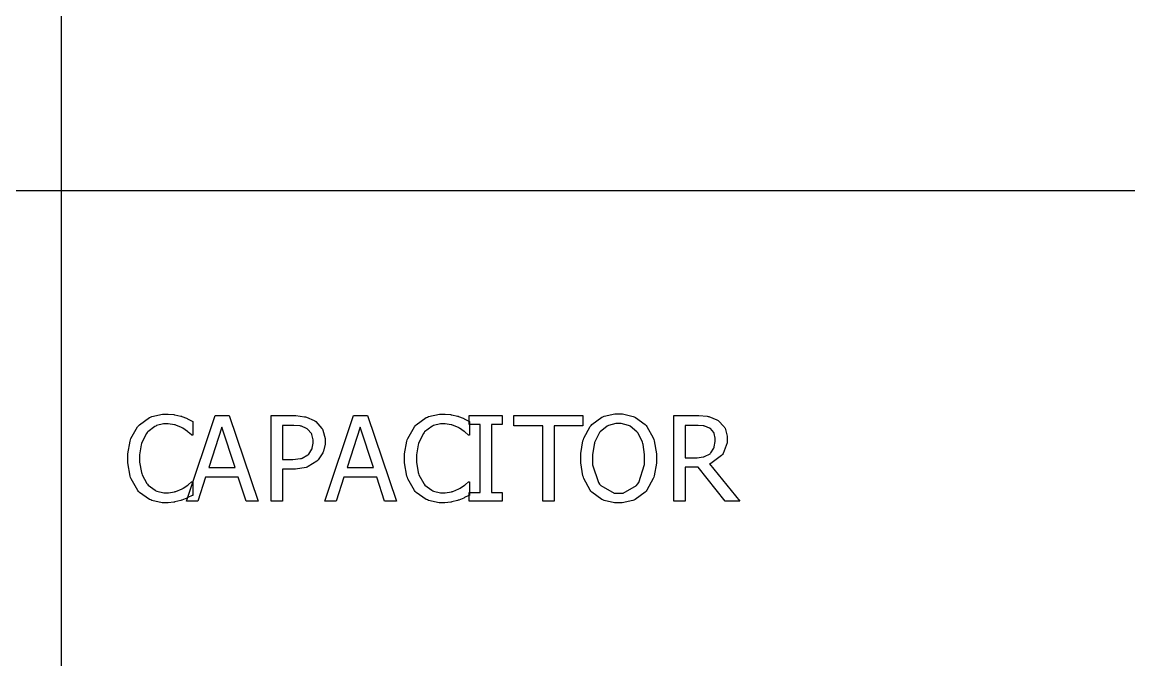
# Model space of a CAD drawing. Header units: millimetres. Extents: x 1974 to 2560, y 1429 to 1567.
# Drawn here: x 2487.988 to 2490.173, y 1528.915 to 1530.176 of the extents above; entities that cross this region are included whole.
import ezdxf

# ---------------------------------------------------------------- set-up
doc = ezdxf.new("R2010")
doc.units = ezdxf.units.MM
doc.layers.add('TEXTO', color=4, linetype='Continuous')

msp = doc.modelspace()

# ---------------------------------------------------------------- linework, layer by layer
at = {"layer": 'TEXTO', "color": 0}
for p, q in [((2488.0651, 1531.9544), (2488.0651, 1515.0586)), ((2507.7976, 1529.8424), (2478.9131, 1529.8424)), ((2489.1366, 1529.3967), (2489.158, 1529.4015)), ((2489.158, 1529.4015), (2489.1652, 1529.4015)), ((2489.1652, 1529.4015), (2489.1729, 1529.4015)), ((2489.1729, 1529.4015), (2489.194, 1529.3966)), ((2488.2175, 1529.3779), (2488.2192, 1529.3798)), ((2488.2192, 1529.3798), (2488.2391, 1529.3941)), ((2488.2391, 1529.3941), (2488.2414, 1529.3951)), ((2488.2414, 1529.3951), (2488.2437, 1529.3962)), ((2488.2437, 1529.3962), (2488.2651, 1529.401)), ((2488.267, 1529.382), (2488.2533, 1529.3783)), ((2488.2651, 1529.401), (2488.2725, 1529.401)), ((2488.2722, 1529.382), (2488.267, 1529.382)), ((2488.2763, 1529.382), (2488.2722, 1529.382)), ((2488.2725, 1529.401), (2488.2764, 1529.401)), ((2488.2884, 1529.38), (2488.2763, 1529.382)), ((2488.2764, 1529.401), (2488.2871, 1529.4001)), ((2488.2871, 1529.4001), (2488.2884, 1529.3998)), ((2488.2884, 1529.3998), (2488.2895, 1529.3996)), ((2488.2897, 1529.3796), (2488.2884, 1529.38)), ((2488.2895, 1529.3996), (2488.301, 1529.3971)), ((2488.291, 1529.3794), (2488.2897, 1529.3796)), ((2488.301, 1529.3971), (2488.3022, 1529.3967)), ((2488.3022, 1529.3967), (2488.303, 1529.3964)), ((2488.303, 1529.3964), (2488.3123, 1529.393)), ((2488.312, 1529.2292), (2488.369, 1529.3981)), ((2488.3123, 1529.393), (2488.3133, 1529.3925)), ((2488.3133, 1529.3925), (2488.3141, 1529.392)), ((2488.3141, 1529.392), (2488.3236, 1529.3874)), ((2488.3236, 1529.3874), (2488.3246, 1529.3868)), ((2488.3246, 1529.3868), (2488.3246, 1529.3597)), ((2488.369, 1529.3981), (2488.3966, 1529.3981)), ((2488.3966, 1529.3981), (2488.4536, 1529.2292)), ((2488.4793, 1529.2292), (2488.4793, 1529.3981)), ((2488.4793, 1529.3981), (2488.5217, 1529.3981)), ((2488.5217, 1529.3981), (2488.5279, 1529.3981)), ((2488.5279, 1529.3981), (2488.5454, 1529.396)), ((2488.5454, 1529.396), (2488.5472, 1529.3956)), ((2488.5472, 1529.3956), (2488.5489, 1529.3951)), ((2488.5489, 1529.3951), (2488.5645, 1529.3884)), ((2488.5645, 1529.3884), (2488.5658, 1529.3875)), ((2488.5658, 1529.3875), (2488.5674, 1529.3864)), ((2488.5674, 1529.3864), (2488.5796, 1529.3727)), ((2488.5852, 1529.2292), (2488.6422, 1529.3981)), ((2488.6422, 1529.3981), (2488.6698, 1529.3981)), ((2488.6698, 1529.3981), (2488.7267, 1529.2292)), ((2488.7639, 1529.3779), (2488.7655, 1529.3798)), ((2488.7655, 1529.3798), (2488.7855, 1529.3941)), ((2488.7855, 1529.3941), (2488.7878, 1529.3951)), ((2488.7878, 1529.3951), (2488.79, 1529.3962)), ((2488.79, 1529.3962), (2488.8115, 1529.401)), ((2488.8134, 1529.382), (2488.7998, 1529.3783)), ((2488.8115, 1529.401), (2488.8187, 1529.401)), ((2488.8186, 1529.382), (2488.8134, 1529.382)), ((2488.8226, 1529.382), (2488.8186, 1529.382)), ((2488.8187, 1529.401), (2488.8227, 1529.401)), ((2488.8348, 1529.38), (2488.8226, 1529.382)), ((2488.8227, 1529.401), (2488.8335, 1529.4001)), ((2488.8335, 1529.4001), (2488.8347, 1529.3998)), ((2488.8347, 1529.3998), (2488.8359, 1529.3996)), ((2488.8361, 1529.3796), (2488.8348, 1529.38)), ((2488.8359, 1529.3996), (2488.8475, 1529.3971)), ((2488.8373, 1529.3794), (2488.8361, 1529.3796)), ((2488.8475, 1529.3971), (2488.8485, 1529.3967)), ((2488.8485, 1529.3967), (2488.8494, 1529.3964)), ((2488.8494, 1529.3964), (2488.8587, 1529.393)), ((2488.8587, 1529.393), (2488.8597, 1529.3925)), ((2488.8597, 1529.3925), (2488.8606, 1529.392)), ((2488.8606, 1529.392), (2488.8699, 1529.3874)), ((2488.8699, 1529.3874), (2488.8709, 1529.3868)), ((2488.8701, 1529.3808), (2488.8701, 1529.3981)), ((2488.8701, 1529.3981), (2488.9356, 1529.3981)), ((2488.8917, 1529.3808), (2488.8701, 1529.3808)), ((2488.8709, 1529.3868), (2488.8709, 1529.3597)), ((2488.8917, 1529.2463), (2488.8917, 1529.3808)), ((2488.9356, 1529.3808), (2488.9141, 1529.3808)), ((2488.9141, 1529.3808), (2488.9141, 1529.2463)), ((2488.9356, 1529.3981), (2488.9356, 1529.3808)), ((2488.9587, 1529.3781), (2488.9587, 1529.3981)), ((2488.9587, 1529.3981), (2489.0947, 1529.3981)), ((2489.0947, 1529.3981), (2489.0947, 1529.3781)), ((2489.1109, 1529.3787), (2489.1124, 1529.3806)), ((2489.1124, 1529.3806), (2489.1321, 1529.3948)), ((2489.1321, 1529.3948), (2489.1344, 1529.3958)), ((2489.1344, 1529.3958), (2489.1366, 1529.3967)), ((2489.1599, 1529.3822), (2489.1454, 1529.3787)), ((2489.1653, 1529.3822), (2489.1599, 1529.3822)), ((2489.1701, 1529.3822), (2489.1653, 1529.3822)), ((2489.1849, 1529.3786), (2489.1701, 1529.3822)), ((2489.194, 1529.3966), (2489.1963, 1529.3956)), ((2489.1963, 1529.3956), (2489.1985, 1529.3946)), ((2489.1985, 1529.3946), (2489.2179, 1529.3805)), ((2489.2179, 1529.3805), (2489.2196, 1529.3787)), ((2489.274, 1529.2292), (2489.274, 1529.3981)), ((2489.274, 1529.3981), (2489.3175, 1529.3981)), ((2489.3175, 1529.3981), (2489.3236, 1529.3981)), ((2489.3236, 1529.3981), (2489.3401, 1529.3967)), ((2489.3401, 1529.3967), (2489.3418, 1529.3964)), ((2489.3418, 1529.3964), (2489.3435, 1529.3962)), ((2489.3435, 1529.3962), (2489.359, 1529.39)), ((2489.359, 1529.39), (2489.3606, 1529.389)), ((2489.3606, 1529.389), (2489.362, 1529.3882)), ((2489.362, 1529.3882), (2489.3737, 1529.3759)), ((2488.2027, 1529.353), (2488.2158, 1529.3759)), ((2488.2158, 1529.3759), (2488.2175, 1529.3779)), ((2488.2335, 1529.363), (2488.2243, 1529.345)), ((2488.2348, 1529.3645), (2488.2335, 1529.363)), ((2488.236, 1529.366), (2488.2348, 1529.3645)), ((2488.2501, 1529.3768), (2488.236, 1529.366)), ((2488.2518, 1529.3775), (2488.2501, 1529.3768)), ((2488.2533, 1529.3783), (2488.2518, 1529.3775)), ((2488.3027, 1529.3745), (2488.291, 1529.3794)), ((2488.3038, 1529.3739), (2488.3027, 1529.3745)), ((2488.3048, 1529.3733), (2488.3038, 1529.3739)), ((2488.3143, 1529.3669), (2488.3048, 1529.3733)), ((2488.3151, 1529.3663), (2488.3143, 1529.3669)), ((2488.3159, 1529.3656), (2488.3151, 1529.3663)), ((2488.3222, 1529.3601), (2488.3159, 1529.3656)), ((2488.3228, 1529.3597), (2488.3222, 1529.3601)), ((2488.3246, 1529.3597), (2488.3228, 1529.3597)), ((2488.3823, 1529.3751), (2488.3562, 1529.2955)), ((2488.4083, 1529.2955), (2488.3823, 1529.3751)), ((2488.5203, 1529.3787), (2488.5017, 1529.3787)), ((2488.5017, 1529.3787), (2488.5017, 1529.3112)), ((2488.5244, 1529.3787), (2488.5203, 1529.3787)), ((2488.5367, 1529.3776), (2488.5244, 1529.3787)), ((2488.538, 1529.3773), (2488.5367, 1529.3776)), ((2488.5391, 1529.3771), (2488.538, 1529.3773)), ((2488.5494, 1529.3728), (2488.5391, 1529.3771)), ((2488.5504, 1529.3723), (2488.5494, 1529.3728)), ((2488.5514, 1529.3716), (2488.5504, 1529.3723)), ((2488.5589, 1529.3629), (2488.5514, 1529.3716)), ((2488.5595, 1529.3617), (2488.5589, 1529.3629)), ((2488.56, 1529.3606), (2488.5595, 1529.3617)), ((2488.5625, 1529.3504), (2488.56, 1529.3606)), ((2488.5796, 1529.3727), (2488.5806, 1529.3711)), ((2488.5806, 1529.3711), (2488.5814, 1529.3694)), ((2488.5814, 1529.3694), (2488.5859, 1529.3528)), ((2488.6554, 1529.3751), (2488.6295, 1529.2955)), ((2488.6815, 1529.2955), (2488.6554, 1529.3751)), ((2488.7491, 1529.353), (2488.7622, 1529.3759)), ((2488.7622, 1529.3759), (2488.7639, 1529.3779)), ((2488.7799, 1529.363), (2488.7707, 1529.345)), ((2488.7812, 1529.3645), (2488.7799, 1529.363)), ((2488.7824, 1529.366), (2488.7812, 1529.3645)), ((2488.7965, 1529.3768), (2488.7824, 1529.366)), ((2488.7981, 1529.3775), (2488.7965, 1529.3768)), ((2488.7998, 1529.3783), (2488.7981, 1529.3775)), ((2488.8491, 1529.3745), (2488.8373, 1529.3794)), ((2488.8502, 1529.3739), (2488.8491, 1529.3745)), ((2488.8512, 1529.3733), (2488.8502, 1529.3739)), ((2488.8607, 1529.3669), (2488.8512, 1529.3733)), ((2488.8615, 1529.3663), (2488.8607, 1529.3669)), ((2488.8623, 1529.3656), (2488.8615, 1529.3663)), ((2488.8686, 1529.3601), (2488.8623, 1529.3656)), ((2488.8692, 1529.3597), (2488.8686, 1529.3601)), ((2488.8709, 1529.3597), (2488.8692, 1529.3597)), ((2489.0154, 1529.3781), (2488.9587, 1529.3781)), ((2489.0154, 1529.2292), (2489.0154, 1529.3781)), ((2489.0947, 1529.3781), (2489.0379, 1529.3781)), ((2489.0379, 1529.3781), (2489.0379, 1529.2292)), ((2489.0967, 1529.3537), (2489.1092, 1529.3767)), ((2489.1092, 1529.3767), (2489.1109, 1529.3787)), ((2489.1266, 1529.3633), (2489.118, 1529.3453)), ((2489.1277, 1529.3647), (2489.1266, 1529.3633)), ((2489.1289, 1529.3663), (2489.1277, 1529.3647)), ((2489.1424, 1529.3772), (2489.1289, 1529.3663)), ((2489.1439, 1529.3779), (2489.1424, 1529.3772)), ((2489.1454, 1529.3787), (2489.1439, 1529.3779)), ((2489.1866, 1529.3778), (2489.1849, 1529.3786)), ((2489.1882, 1529.3771), (2489.1866, 1529.3778)), ((2489.2015, 1529.3661), (2489.1882, 1529.3771)), ((2489.2027, 1529.3647), (2489.2015, 1529.3661)), ((2489.2038, 1529.3633), (2489.2027, 1529.3647)), ((2489.2122, 1529.3455), (2489.2038, 1529.3633)), ((2489.2196, 1529.3787), (2489.2212, 1529.3768)), ((2489.2196, 1529.3787), (2489.2196, 1529.3787)), ((2489.2212, 1529.3768), (2489.2336, 1529.354)), ((2489.3186, 1529.3787), (2489.2964, 1529.3787)), ((2489.2964, 1529.3787), (2489.2964, 1529.315)), ((2489.3223, 1529.3787), (2489.3186, 1529.3787)), ((2489.3334, 1529.3777), (2489.3223, 1529.3787)), ((2489.3344, 1529.3774), (2489.3334, 1529.3777)), ((2489.3355, 1529.3772), (2489.3344, 1529.3774)), ((2489.3447, 1529.3735), (2489.3355, 1529.3772)), ((2489.3455, 1529.373), (2489.3447, 1529.3735)), ((2489.3464, 1529.3724), (2489.3455, 1529.373)), ((2489.3532, 1529.3646), (2489.3464, 1529.3724)), ((2489.3537, 1529.3636), (2489.3532, 1529.3646)), ((2489.3541, 1529.3627), (2489.3537, 1529.3636)), ((2489.3562, 1529.3538), (2489.3541, 1529.3627)), ((2489.3737, 1529.3759), (2489.3745, 1529.3744)), ((2489.3745, 1529.3744), (2489.3754, 1529.373)), ((2489.3754, 1529.373), (2489.3796, 1529.3574)), ((2488.1964, 1529.3227), (2488.2009, 1529.3478)), ((2488.2009, 1529.3478), (2488.2018, 1529.3504)), ((2488.2018, 1529.3504), (2488.2027, 1529.353)), ((2488.223, 1529.3406), (2488.2197, 1529.3203)), ((2488.2237, 1529.3428), (2488.223, 1529.3406)), ((2488.2243, 1529.345), (2488.2237, 1529.3428)), ((2488.5606, 1529.3335), (2488.5625, 1529.3434)), ((2488.5625, 1529.3466), (2488.5625, 1529.3504)), ((2488.5625, 1529.3434), (2488.5625, 1529.3466)), ((2488.5625, 1529.3466), (2488.5625, 1529.3466)), ((2488.5859, 1529.342), (2488.5826, 1529.3279)), ((2488.5859, 1529.3528), (2488.5859, 1529.3471)), ((2488.5859, 1529.3471), (2488.5859, 1529.342)), ((2488.5859, 1529.3471), (2488.5859, 1529.3471)), ((2488.7428, 1529.3227), (2488.7472, 1529.3478)), ((2488.7472, 1529.3478), (2488.7482, 1529.3504)), ((2488.7482, 1529.3504), (2488.7491, 1529.353)), ((2488.7695, 1529.3406), (2488.7662, 1529.3203)), ((2488.7701, 1529.3428), (2488.7695, 1529.3406)), ((2488.7707, 1529.345), (2488.7701, 1529.3428)), ((2489.0906, 1529.323), (2489.0949, 1529.3483)), ((2489.0949, 1529.3483), (2489.0958, 1529.3509)), ((2489.0958, 1529.3509), (2489.0967, 1529.3537)), ((2489.1168, 1529.3409), (2489.1139, 1529.3204)), ((2489.1175, 1529.343), (2489.1168, 1529.3409)), ((2489.118, 1529.3453), (2489.1175, 1529.343)), ((2489.2129, 1529.3432), (2489.2122, 1529.3455)), ((2489.2135, 1529.3411), (2489.2129, 1529.3432)), ((2489.2166, 1529.321), (2489.2135, 1529.3411)), ((2489.2336, 1529.354), (2489.2346, 1529.3511)), ((2489.2346, 1529.3511), (2489.2355, 1529.3484)), ((2489.2355, 1529.3484), (2489.24, 1529.3223)), ((2489.3539, 1529.3351), (2489.3542, 1529.3363)), ((2489.3542, 1529.3363), (2489.3562, 1529.3471)), ((2489.3562, 1529.3506), (2489.3562, 1529.3538)), ((2489.3562, 1529.3471), (2489.3562, 1529.3506)), ((2489.3562, 1529.3506), (2489.3562, 1529.3506)), ((2489.3796, 1529.3444), (2489.3718, 1529.3233)), ((2489.3796, 1529.3574), (2489.3796, 1529.3522)), ((2489.3796, 1529.3522), (2489.3796, 1529.3444)), ((2488.1964, 1529.3134), (2488.1964, 1529.3227)), ((2488.2197, 1529.3203), (2488.2197, 1529.3134)), ((2488.5404, 1529.3138), (2488.552, 1529.3204)), ((2488.552, 1529.3204), (2488.553, 1529.3214)), ((2488.553, 1529.3214), (2488.5538, 1529.3222)), ((2488.5538, 1529.3222), (2488.5599, 1529.3315)), ((2488.5599, 1529.3315), (2488.5603, 1529.3325)), ((2488.5603, 1529.3325), (2488.5606, 1529.3335)), ((2488.5814, 1529.3247), (2488.5722, 1529.3107)), ((2488.582, 1529.3263), (2488.5814, 1529.3247)), ((2488.5826, 1529.3279), (2488.582, 1529.3263)), ((2488.7428, 1529.3134), (2488.7428, 1529.3227)), ((2488.7662, 1529.3203), (2488.7662, 1529.3134)), ((2489.0906, 1529.3135), (2489.0906, 1529.323)), ((2489.1139, 1529.3204), (2489.1139, 1529.3135)), ((2489.2166, 1529.3135), (2489.2166, 1529.321)), ((2489.24, 1529.3223), (2489.24, 1529.3135)), ((2489.2964, 1529.315), (2489.3162, 1529.315)), ((2489.3162, 1529.315), (2489.3205, 1529.315)), ((2489.3205, 1529.315), (2489.3322, 1529.3165)), ((2489.3322, 1529.3165), (2489.3336, 1529.3166)), ((2489.3336, 1529.3166), (2489.3349, 1529.317)), ((2489.3349, 1529.317), (2489.3457, 1529.3229)), ((2489.3457, 1529.3229), (2489.3467, 1529.3237)), ((2489.3467, 1529.3237), (2489.3475, 1529.3247)), ((2489.3687, 1529.3191), (2489.3474, 1529.3037)), ((2489.3475, 1529.3247), (2489.3534, 1529.334)), ((2489.3534, 1529.334), (2489.3539, 1529.3351)), ((2489.3703, 1529.3211), (2489.3687, 1529.3191)), ((2489.3718, 1529.3233), (2489.3703, 1529.3211)), ((2488.1964, 1529.3047), (2488.1964, 1529.3134)), ((2488.2009, 1529.2784), (2488.1964, 1529.3047)), ((2488.2197, 1529.3134), (2488.2197, 1529.3059)), ((2488.2197, 1529.3059), (2488.2232, 1529.2856)), ((2488.3562, 1529.2955), (2488.4083, 1529.2955)), ((2488.3562, 1529.2955), (2488.3562, 1529.2955)), ((2488.5017, 1529.3112), (2488.517, 1529.3112)), ((2488.517, 1529.3112), (2488.5224, 1529.3112)), ((2488.5224, 1529.3112), (2488.5376, 1529.3132)), ((2488.5486, 1529.2958), (2488.5277, 1529.2921)), ((2488.5376, 1529.3132), (2488.5391, 1529.3135)), ((2488.5391, 1529.3135), (2488.5404, 1529.3138)), ((2488.5506, 1529.2965), (2488.5486, 1529.2958)), ((2488.5525, 1529.2973), (2488.5506, 1529.2965)), ((2488.5697, 1529.3081), (2488.5525, 1529.2973)), ((2488.5712, 1529.3096), (2488.5697, 1529.3081)), ((2488.5722, 1529.3107), (2488.5712, 1529.3096)), ((2488.6295, 1529.2955), (2488.6815, 1529.2955)), ((2488.6295, 1529.2955), (2488.6295, 1529.2955)), ((2488.7428, 1529.3047), (2488.7428, 1529.3134)), ((2488.7473, 1529.2784), (2488.7428, 1529.3047)), ((2488.7662, 1529.3134), (2488.7662, 1529.3059)), ((2488.7662, 1529.3059), (2488.7696, 1529.2856)), ((2489.0906, 1529.305), (2489.0906, 1529.3135)), ((2489.0949, 1529.2791), (2489.0906, 1529.305)), ((2489.1139, 1529.3135), (2489.1139, 1529.3009)), ((2489.1139, 1529.3009), (2489.1255, 1529.2657)), ((2489.2049, 1529.2657), (2489.2166, 1529.3016)), ((2489.2166, 1529.3016), (2489.2166, 1529.3135)), ((2489.2166, 1529.3135), (2489.2166, 1529.3135)), ((2489.24, 1529.3043), (2489.2356, 1529.2793)), ((2489.24, 1529.3135), (2489.24, 1529.3043)), ((2489.3221, 1529.2963), (2489.2964, 1529.2963)), ((2489.2964, 1529.2963), (2489.2964, 1529.2292)), ((2489.3756, 1529.2292), (2489.3221, 1529.2963)), ((2489.3474, 1529.3037), (2489.3446, 1529.3026)), ((2489.3446, 1529.3026), (2489.4048, 1529.2292)), ((2489.3446, 1529.3026), (2489.3446, 1529.3026)), ((2488.2019, 1529.2757), (2488.2009, 1529.2784)), ((2488.2028, 1529.2729), (2488.2019, 1529.2757)), ((2488.2159, 1529.25), (2488.2028, 1529.2729)), ((2488.2232, 1529.2856), (2488.224, 1529.2835)), ((2488.224, 1529.2835), (2488.2247, 1529.2814)), ((2488.2247, 1529.2814), (2488.2341, 1529.2638)), ((2488.35, 1529.2763), (2488.3347, 1529.2292)), ((2488.4146, 1529.2763), (2488.35, 1529.2763)), ((2488.4299, 1529.2292), (2488.4146, 1529.2763)), ((2488.5208, 1529.2921), (2488.5017, 1529.2921)), ((2488.5017, 1529.2921), (2488.5017, 1529.2292)), ((2488.5277, 1529.2921), (2488.5208, 1529.2921)), ((2488.6231, 1529.2763), (2488.6079, 1529.2292)), ((2488.6877, 1529.2763), (2488.6231, 1529.2763)), ((2488.7031, 1529.2292), (2488.6877, 1529.2763)), ((2488.7483, 1529.2757), (2488.7473, 1529.2784)), ((2488.7492, 1529.2729), (2488.7483, 1529.2757)), ((2488.7623, 1529.25), (2488.7492, 1529.2729)), ((2488.7696, 1529.2856), (2488.7703, 1529.2835)), ((2488.7703, 1529.2835), (2488.771, 1529.2814)), ((2488.771, 1529.2814), (2488.7805, 1529.2638)), ((2489.0958, 1529.2763), (2489.0949, 1529.2791)), ((2489.0966, 1529.2736), (2489.0958, 1529.2763)), ((2489.1091, 1529.2506), (2489.0966, 1529.2736)), ((2489.2338, 1529.2737), (2489.2212, 1529.2506)), ((2489.2347, 1529.2764), (2489.2338, 1529.2737)), ((2489.2356, 1529.2793), (2489.2347, 1529.2764)), ((2488.2176, 1529.2482), (2488.2159, 1529.25)), ((2488.2341, 1529.2638), (2488.2354, 1529.2624)), ((2488.2354, 1529.2624), (2488.2366, 1529.261)), ((2488.2366, 1529.261), (2488.2504, 1529.2505)), ((2488.2504, 1529.2505), (2488.252, 1529.2498)), ((2488.252, 1529.2498), (2488.2535, 1529.2491)), ((2488.2535, 1529.2491), (2488.2675, 1529.2455)), ((2488.2915, 1529.2483), (2488.3039, 1529.2532)), ((2488.3039, 1529.2532), (2488.305, 1529.2538)), ((2488.305, 1529.2538), (2488.3059, 1529.2545)), ((2488.3059, 1529.2545), (2488.3149, 1529.2605)), ((2488.3149, 1529.2605), (2488.3157, 1529.2611)), ((2488.3157, 1529.2611), (2488.3164, 1529.2617)), ((2488.3164, 1529.2617), (2488.3224, 1529.267)), ((2488.3224, 1529.267), (2488.3229, 1529.2674)), ((2488.3229, 1529.2674), (2488.3246, 1529.2674)), ((2488.3246, 1529.2674), (2488.3246, 1529.2406)), ((2488.764, 1529.2482), (2488.7623, 1529.25)), ((2488.7805, 1529.2638), (2488.7817, 1529.2624)), ((2488.7817, 1529.2624), (2488.7829, 1529.261)), ((2488.7829, 1529.261), (2488.7967, 1529.2505)), ((2488.7967, 1529.2505), (2488.7983, 1529.2498)), ((2488.7983, 1529.2498), (2488.7999, 1529.2491)), ((2488.7999, 1529.2491), (2488.8139, 1529.2455)), ((2488.8379, 1529.2483), (2488.8502, 1529.2532)), ((2488.8502, 1529.2532), (2488.8514, 1529.2538)), ((2488.8514, 1529.2538), (2488.8523, 1529.2545)), ((2488.8523, 1529.2545), (2488.8613, 1529.2605)), ((2488.8613, 1529.2605), (2488.8621, 1529.2611)), ((2488.8621, 1529.2611), (2488.8628, 1529.2617)), ((2488.8628, 1529.2617), (2488.8688, 1529.267)), ((2488.8688, 1529.267), (2488.8693, 1529.2674)), ((2488.8693, 1529.2674), (2488.8709, 1529.2674)), ((2488.8709, 1529.2674), (2488.8709, 1529.2406)), ((2489.1107, 1529.2486), (2489.1091, 1529.2506)), ((2489.1124, 1529.2468), (2489.1107, 1529.2486)), ((2489.1255, 1529.2657), (2489.1278, 1529.2626)), ((2489.1278, 1529.2626), (2489.1301, 1529.2597)), ((2489.1301, 1529.2597), (2489.1564, 1529.245)), ((2489.1746, 1529.245), (2489.2004, 1529.2597)), ((2489.2004, 1529.2597), (2489.2027, 1529.2626)), ((2489.2027, 1529.2626), (2489.2049, 1529.2657)), ((2489.2196, 1529.2486), (2489.2179, 1529.2467)), ((2489.2212, 1529.2506), (2489.2196, 1529.2486)), ((2488.2193, 1529.2463), (2488.2176, 1529.2482)), ((2488.2392, 1529.2326), (2488.2193, 1529.2463)), ((2488.2416, 1529.2316), (2488.2392, 1529.2326)), ((2488.2439, 1529.2307), (2488.2416, 1529.2316)), ((2488.2644, 1529.226), (2488.2439, 1529.2307)), ((2488.2675, 1529.2455), (2488.2722, 1529.2455)), ((2488.2722, 1529.2455), (2488.2766, 1529.2455)), ((2488.2874, 1529.2272), (2488.2758, 1529.226)), ((2488.2766, 1529.2455), (2488.2887, 1529.2475)), ((2488.2884, 1529.2273), (2488.2874, 1529.2272)), ((2488.2894, 1529.2275), (2488.2884, 1529.2273)), ((2488.2887, 1529.2475), (2488.2902, 1529.2479)), ((2488.3009, 1529.2305), (2488.2894, 1529.2275)), ((2488.2902, 1529.2479), (2488.2915, 1529.2483)), ((2488.3022, 1529.2309), (2488.3009, 1529.2305)), ((2488.3033, 1529.2313), (2488.3022, 1529.2309)), ((2488.3132, 1529.2352), (2488.3033, 1529.2313)), ((2488.3347, 1529.2292), (2488.312, 1529.2292)), ((2488.3141, 1529.2356), (2488.3132, 1529.2352)), ((2488.3148, 1529.236), (2488.3141, 1529.2356)), ((2488.3236, 1529.2402), (2488.3148, 1529.236)), ((2488.3246, 1529.2406), (2488.3236, 1529.2402)), ((2488.3347, 1529.2292), (2488.3347, 1529.2292)), ((2488.4536, 1529.2292), (2488.4299, 1529.2292)), ((2488.5017, 1529.2292), (2488.4793, 1529.2292)), ((2488.6079, 1529.2292), (2488.5852, 1529.2292)), ((2488.6079, 1529.2292), (2488.6079, 1529.2292)), ((2488.7267, 1529.2292), (2488.7031, 1529.2292)), ((2488.7657, 1529.2463), (2488.764, 1529.2482)), ((2488.7857, 1529.2326), (2488.7657, 1529.2463)), ((2488.788, 1529.2316), (2488.7857, 1529.2326)), ((2488.7903, 1529.2307), (2488.788, 1529.2316)), ((2488.8108, 1529.226), (2488.7903, 1529.2307)), ((2488.8139, 1529.2455), (2488.8186, 1529.2455)), ((2488.8186, 1529.2455), (2488.823, 1529.2455)), ((2488.8338, 1529.2272), (2488.8222, 1529.226)), ((2488.823, 1529.2455), (2488.8352, 1529.2475)), ((2488.8348, 1529.2273), (2488.8338, 1529.2272)), ((2488.8358, 1529.2275), (2488.8348, 1529.2273)), ((2488.8352, 1529.2475), (2488.8366, 1529.2479)), ((2488.8473, 1529.2305), (2488.8358, 1529.2275)), ((2488.8366, 1529.2479), (2488.8379, 1529.2483)), ((2488.8485, 1529.2309), (2488.8473, 1529.2305)), ((2488.8497, 1529.2313), (2488.8485, 1529.2309)), ((2488.8596, 1529.2352), (2488.8497, 1529.2313)), ((2488.8604, 1529.2356), (2488.8596, 1529.2352)), ((2488.8612, 1529.236), (2488.8604, 1529.2356)), ((2488.8699, 1529.2402), (2488.8612, 1529.236)), ((2488.8709, 1529.2406), (2488.8699, 1529.2402)), ((2488.8701, 1529.2292), (2488.8701, 1529.2463)), ((2488.8701, 1529.2463), (2488.8917, 1529.2463)), ((2488.9356, 1529.2292), (2488.8701, 1529.2292)), ((2488.9141, 1529.2463), (2488.9356, 1529.2463)), ((2488.9356, 1529.2463), (2488.9356, 1529.2292)), ((2488.9356, 1529.2463), (2488.9356, 1529.2463)), ((2489.0379, 1529.2292), (2489.0154, 1529.2292)), ((2489.0379, 1529.2292), (2489.0379, 1529.2292)), ((2489.132, 1529.2324), (2489.1124, 1529.2468)), ((2489.1343, 1529.2314), (2489.132, 1529.2324)), ((2489.1365, 1529.2305), (2489.1343, 1529.2314)), ((2489.1574, 1529.2255), (2489.1365, 1529.2305)), ((2489.1564, 1529.245), (2489.1653, 1529.245)), ((2489.1653, 1529.245), (2489.1746, 1529.245)), ((2489.1932, 1529.2303), (2489.1722, 1529.2255)), ((2489.1955, 1529.2312), (2489.1932, 1529.2303)), ((2489.1978, 1529.2322), (2489.1955, 1529.2312)), ((2489.2179, 1529.2467), (2489.1978, 1529.2322)), ((2489.2964, 1529.2292), (2489.274, 1529.2292)), ((2489.4048, 1529.2292), (2489.3756, 1529.2292)), ((2488.272, 1529.226), (2488.2644, 1529.226)), ((2488.2758, 1529.226), (2488.272, 1529.226)), ((2488.272, 1529.226), (2488.272, 1529.226)), ((2488.8185, 1529.226), (2488.8108, 1529.226)), ((2488.8222, 1529.226), (2488.8185, 1529.226)), ((2488.8185, 1529.226), (2488.8185, 1529.226)), ((2489.1652, 1529.2255), (2489.1574, 1529.2255)), ((2489.1722, 1529.2255), (2489.1652, 1529.2255))]:
    msp.add_line(p, q, dxfattribs=at)

doc.saveas('drawing.dxf')
